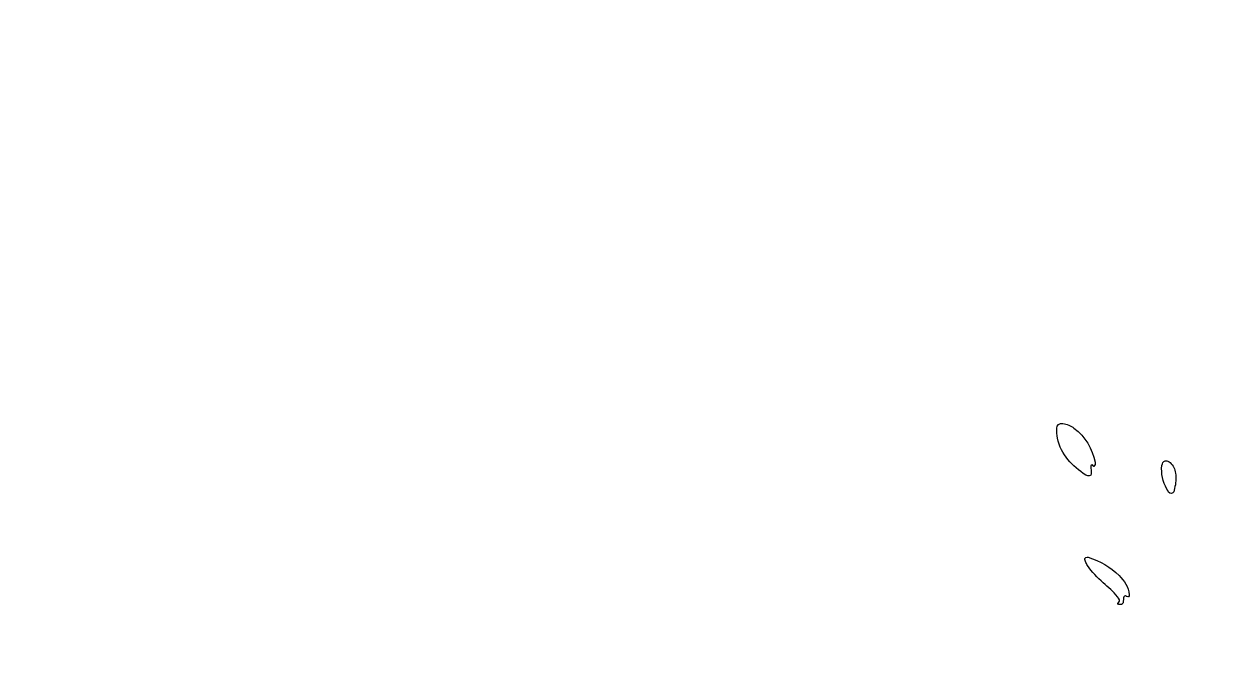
# Model space of a CAD drawing. Header units: centimetres. Extents: x -5.1 to 5.1, y -7 to 7.5.
# Drawn here: x -0.626 to 2.515, y -5.253 to -3.574 of the extents above; entities that cross this region are included whole.
import ezdxf

# ---------------------------------------------------------------- set-up
doc = ezdxf.new("R2010")
doc.units = ezdxf.units.CM
doc.header["$MEASUREMENT"] = 0
doc.layers.add('layer 1', color=7, linetype='Continuous')

msp = doc.modelspace()

# ---------------------------------------------------------------- linework, layer by layer
at = {"layer": 'layer 1', "color": 7}
msp.add_open_spline([(-5.12596, -6.96446), (-5.12596, -6.96446), (5.12594, -6.96446), (5.12594, -6.96446), (5.12594, -6.96446), (5.12594, -6.96446), (5.12594, 7.53467), (5.12594, 7.53467), (5.12594, 7.53467), (5.12594, 7.53467), (-5.12596, 7.53467), (-5.12596, 7.53467), (-5.12596, 7.53467), (-5.12596, 7.53467), (-5.12596, -6.96446), (-5.12596, -6.96446)], degree=3, knots=[0, 0, 0, 0, 0.2, 0.2, 0.2, 0.2, 0.4, 0.4, 0.4, 0.4, 0.6, 0.6, 0.6, 0.6, 1, 1, 1, 1], dxfattribs=at)
at = {"layer": 'layer 1', "color": 17}
for points, knots in [([(2.19481, -4.74126), (2.19798, -4.73848), (2.19936, -4.73506), (2.19841, -4.73086), (2.19841, -4.73086), (2.19036, -4.69434), (2.17333, -4.66344), (2.14267, -4.64076), (2.14267, -4.64076), (2.13378, -4.63416), (2.12408, -4.6301), (2.11325, -4.62852), (2.11325, -4.62852), (2.10453, -4.62728), (2.09744, -4.63222), (2.09723, -4.64115), (2.09723, -4.64115), (2.09698, -4.64979), (2.09716, -4.65882), (2.09914, -4.66729), (2.09914, -4.66729), (2.10908, -4.71107), (2.1372, -4.74105), (2.17385, -4.76444), (2.17385, -4.76444), (2.17544, -4.76546), (2.17752, -4.76578), (2.17943, -4.76631), (2.17943, -4.76631), (2.18377, -4.7673), (2.18751, -4.76631), (2.18775, -4.76137), (2.18775, -4.76137), (2.18807, -4.75456), (2.18722, -4.74776), (2.18715, -4.74091), (2.18715, -4.74091), (2.18708, -4.73844), (2.18888, -4.73696), (2.19118, -4.73795), (2.19118, -4.73795), (2.19276, -4.73862), (2.19386, -4.74063), (2.19516, -4.742), (2.19516, -4.742), (2.19523, -4.742), (2.1953, -4.74193), (2.19537, -4.7419), (2.19537, -4.7419), (2.19576, -4.74179), (2.19689, -4.74155), (2.19689, -4.74155), (2.19689, -4.74155), (2.19689, -4.74155), (2.19604, -4.74144), (2.19604, -4.74144), (2.19604, -4.74144), (2.1971, -4.74077), (2.19735, -4.74049), (2.19682, -4.74059), (2.19682, -4.74059), (2.19682, -4.74059), (2.19611, -4.74081), (2.19481, -4.74126)], [0, 0, 0, 0, 0.0588235, 0.0588235, 0.0588235, 0.0588235, 0.1176471, 0.1176471, 0.1176471, 0.1176471, 0.1764706, 0.1764706, 0.1764706, 0.1764706, 0.2352941, 0.2352941, 0.2352941, 0.2352941, 0.2941176, 0.2941176, 0.2941176, 0.2941176, 0.3529412, 0.3529412, 0.3529412, 0.3529412, 0.4117647, 0.4117647, 0.4117647, 0.4117647, 0.4705882, 0.4705882, 0.4705882, 0.4705882, 0.5294118, 0.5294118, 0.5294118, 0.5294118, 0.5882353, 0.5882353, 0.5882353, 0.5882353, 0.6470588, 0.6470588, 0.6470588, 0.6470588, 0.7058824, 0.7058824, 0.7058824, 0.7058824, 0.7647059, 0.7647059, 0.7647059, 0.7647059, 0.8235294, 0.8235294, 0.8235294, 0.8235294, 0.8823529, 0.8823529, 0.8823529, 0.8823529, 1, 1, 1, 1]), ([(2.41046, -4.75975), (2.40887, -4.74892), (2.40447, -4.73936), (2.39642, -4.73177), (2.39642, -4.73177), (2.39275, -4.72835), (2.38863, -4.72599), (2.38333, -4.72705), (2.38333, -4.72705), (2.37776, -4.72814), (2.3761, -4.73273), (2.37423, -4.73897), (2.37423, -4.73897), (2.37264, -4.76014), (2.37585, -4.78187), (2.38764, -4.80166), (2.38764, -4.80166), (2.3905, -4.80646), (2.39275, -4.81327), (2.39939, -4.81312), (2.39939, -4.81312), (2.40725, -4.81291), (2.40598, -4.80494), (2.40757, -4.79997), (2.40757, -4.79997), (2.41166, -4.78684), (2.4124, -4.77337), (2.41046, -4.75975)], [0, 0, 0, 0, 0.125, 0.125, 0.125, 0.125, 0.25, 0.25, 0.25, 0.25, 0.375, 0.375, 0.375, 0.375, 0.5, 0.5, 0.5, 0.5, 0.625, 0.625, 0.625, 0.625, 0.75, 0.75, 0.75, 0.75, 1, 1, 1, 1]), ([(2.26762, -5.10611), (2.26826, -5.10597), (2.26882, -5.10572), (2.26928, -5.10537), (2.26928, -5.10537), (2.27468, -5.10117), (2.272, -5.09447), (2.2732, -5.08893), (2.2732, -5.08893), (2.27418, -5.08423), (2.27658, -5.08187), (2.28128, -5.08459), (2.28128, -5.08459), (2.28625, -5.08741), (2.28875, -5.0855), (2.28847, -5.08046), (2.28847, -5.08046), (2.28741, -5.0595), (2.27542, -5.04384), (2.26152, -5.02984), (2.26152, -5.02984), (2.23905, -5.00715), (2.21192, -4.99177), (2.18024, -4.98101), (2.18024, -4.98101), (2.17904, -4.98115), (2.17558, -4.98059), (2.17357, -4.98207), (2.17357, -4.98207), (2.1698, -4.98482), (2.17131, -4.98916), (2.17283, -4.99272), (2.17283, -4.99272), (2.17431, -4.99632), (2.17646, -4.9996), (2.17848, -5.00303), (2.17848, -5.00303), (2.1892, -5.02095), (2.20458, -5.0347), (2.21982, -5.04857), (2.21982, -5.04857), (2.23284, -5.06042), (2.2467, -5.07139), (2.25739, -5.08561), (2.25739, -5.08561), (2.26138, -5.09087), (2.26723, -5.09595), (2.25909, -5.10223), (2.25909, -5.10223), (2.25891, -5.10233), (2.25873, -5.10251), (2.25856, -5.10265), (2.25856, -5.10265), (2.25683, -5.10385), (2.25827, -5.10611), (2.26103, -5.10618), (2.26103, -5.10618), (2.26314, -5.10618), (2.26572, -5.10657), (2.26762, -5.10611)], [0, 0, 0, 0, 0.0625, 0.0625, 0.0625, 0.0625, 0.125, 0.125, 0.125, 0.125, 0.1875, 0.1875, 0.1875, 0.1875, 0.25, 0.25, 0.25, 0.25, 0.3125, 0.3125, 0.3125, 0.3125, 0.375, 0.375, 0.375, 0.375, 0.4375, 0.4375, 0.4375, 0.4375, 0.5, 0.5, 0.5, 0.5, 0.5625, 0.5625, 0.5625, 0.5625, 0.625, 0.625, 0.625, 0.625, 0.6875, 0.6875, 0.6875, 0.6875, 0.75, 0.75, 0.75, 0.75, 0.8125, 0.8125, 0.8125, 0.8125, 0.875, 0.875, 0.875, 0.875, 1, 1, 1, 1])]:
    msp.add_open_spline(points, degree=3, knots=knots, dxfattribs=at)

doc.saveas('drawing.dxf')
